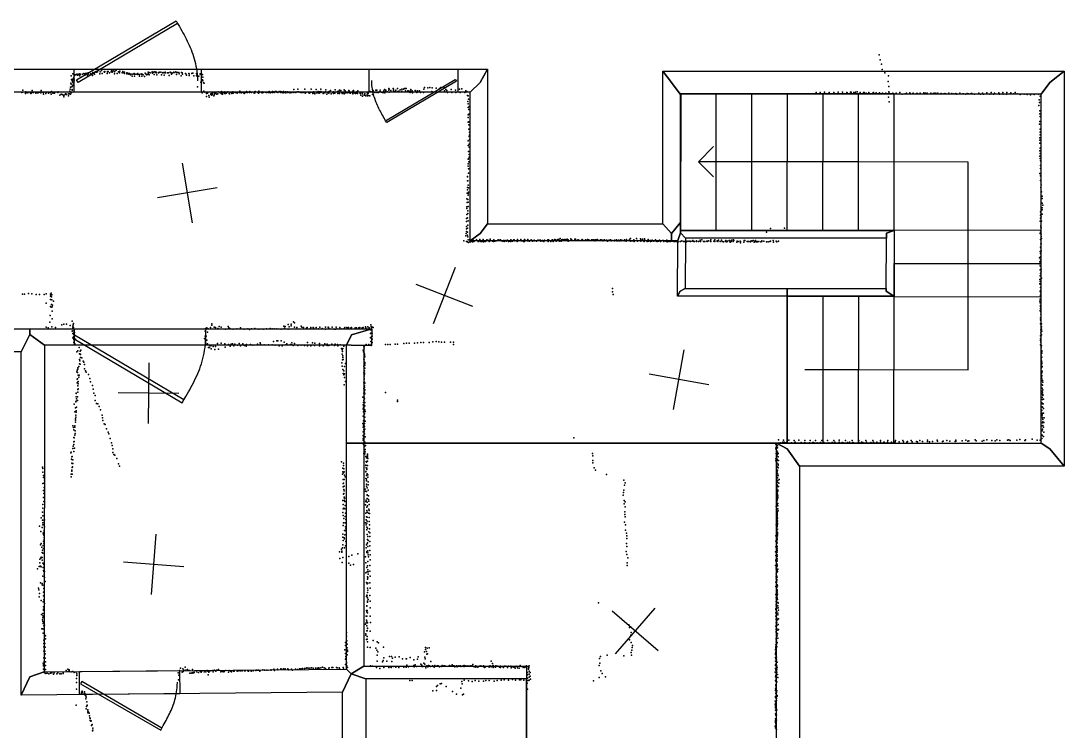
# Model space of a CAD drawing. Header units: millimetres. Extents: x -302 to 10725, y -3998 to 3227.
# Drawn here: x 3839 to 10725, y -1463 to 3227 of the extents above; entities that cross this region are included whole.
import ezdxf

# ---------------------------------------------------------------- set-up
doc = ezdxf.new("R2010")
doc.units = ezdxf.units.MM
for name, color, linetype in [('DOORS', 7, 'Continuous'), ('HWALLS', 32, 'Continuous'), ('P', 9, 'Continuous'), ('PANOS', 10, 'Continuous'), ('ROOMS', 1, 'Continuous'), ('STRUCTS', 4, 'Continuous'), ('WALLS', 3, 'Continuous')]:
    doc.layers.add(name, color=color, linetype=linetype)

# ---------------------------------------------------------------- blocks, each defined once
blk = doc.blocks.new('1-Standard_3D')
for points in [[(-403.982, 5.64828), (253.382, 394.931), (263.573, 377.722), (-393.791, -11.5606), (-403.982, 5.64828)], [(263.573, 377.722), (275.367, 357.142), (283.15, 343.495), (290.844, 329.879), (298.429, 316.269), (305.882, 302.642), (313.184, 288.973), (320.313, 275.239), (327.249, 261.416), (333.971, 247.479), (340.456, 233.405), (346.686, 219.17), (352.638, 204.75), (358.291, 190.121), (363.626, 175.258), (368.62, 160.139), (373.253, 144.738), (377.503, 129.032), (381.351, 112.998), (384.774, 96.6102), (387.752, 79.8457), (390.265, 62.6802), (392.29, 45.0899), (393.807, 27.0508), (395.085, -0.90191)]]:
    blk.add_lwpolyline(points)

msp = doc.modelspace()

# ---------------------------------------------------------------- linework, layer by layer
at = {"layer": 'DOORS'}
for points in [[(4191.1447, 2908.3), (5029.3447, 2908.3), (5029.3447, 2755.9), (4191.1447, 2755.9), (4191.1447, 2908.3)], [(6139.0039, 2908.3), (6723.2039, 2908.3), (6723.2039, 2755.9), (6139.0039, 2755.9), (6139.0039, 2908.3)], [(4193.5122, 1193.5981), (5057.112, 1193.0061), (5057.038, 1085.0561), (4193.4382, 1085.6481), (4193.5122, 1193.5981)], [(4225.5907, -1069.5609), (4885.9662, -1063.8699), (4887.2795, -1216.2643), (4226.904, -1221.9552), (4225.5907, -1069.5609)]]:
    msp.add_lwpolyline(points, dxfattribs=at)
at = {"layer": 'HWALLS'}
for points in [[(8225.3774, 1792.8476), (8223.9076, 1459.5929), (8191.5, 1441.45), (8172.8831, 1408.7929), (8174.5043, 1776.3858), (8193.2001, 1826.9404), (8225.3774, 1792.8476)], [(8191.9227, 1843.6827), (9602.9737, 1842.205), (9552.0994, 1825.5174), (9551.9487, 1791.4584), (8225.3774, 1792.8476), (8193.2001, 1826.9404), (8191.9227, 1843.6827)], [(9602.9737, 1842.205), (9601.056, 1408.7929), (9550.4, 1441.45), (9550.4803, 1459.5929), (9551.9487, 1791.4584), (9552.0994, 1825.5174), (9602.9737, 1842.205)], [(8223.9076, 1459.5929), (8896.35, 1459.5929), (8896.35, 1441.45), (8896.35, 1408.7929), (8172.8831, 1408.7929), (8191.5, 1441.45), (8223.9076, 1459.5929)], [(8896.35, 1459.5929), (9550.4803, 1459.5929), (9550.4, 1441.45), (9601.056, 1408.7929), (8896.35, 1408.7929), (8896.35, 1441.45), (8896.35, 1459.5929)]]:
    msp.add_lwpolyline(points, dxfattribs=at)
at = {"layer": 'P'}
for p in [(9505, 3002), (9511, 2970), (4337, 2893), (4349, 2901), (4372, 2899), (4416, 2893), (4437, 2896), (4448, 2898), (4460, 2895), (4469, 2901), (4492, 2895), (9519, 2940), (9524, 2906), (4172, 2865), (4173, 2840), (4177, 2830), (4182, 2843), (4183, 2877), (4185, 2838), (4187, 2849), (4190, 2865), (4190, 2843), (4191, 2830), (4193, 2867), (4197, 2870), (4203, 2873), (4210, 2875), (4212, 2869), (4219, 2871), (4223, 2878), (4229, 2874), (4229, 2863), (4232, 2876), (4245, 2874), (4254, 2879), (4258, 2875), (4262, 2868), (4265, 2880), (4266, 2874), (4270, 2879), (4276, 2882), (4279, 2866), (4283, 2876), (4286, 2884), (4296, 2871), (4298, 2877), (4308, 2875), (4309, 2879), (4312, 2867), (4315, 2887), (4317, 2879), (4323, 2883), (4326, 2875), (4329, 2890), (4338, 2889), (4345, 2890), (4360, 2878), (4363, 2891), (4363, 2891), (4376, 2879), (4389, 2891), (4389, 2890), (4391, 2889), (4394, 2892), (4409, 2879), (4411, 2892), (4411, 2891), (4425, 2883), (4435, 2891), (4441, 2888), (4457, 2891), (4458, 2877), (4474, 2880), (4483, 2891), (4483, 2890), (4486, 2891), (4490, 2883), (4508, 2883), (4512, 2886), (4513, 2892), (4520, 2883), (4522, 2889), (4523, 2880), (4538, 2877), (4539, 2884), (4540, 2878), (4546, 2882), (4552, 2876), (4557, 2879), (4562, 2871), (4568, 2876), (4573, 2861), (4578, 2874), (4586, 2880), (4589, 2875), (4590, 2861), (4598, 2874), (4601, 2874), (4610, 2880), (4611, 2873), (4622, 2862), (4623, 2873), (4632, 2877), (4635, 2875), (4638, 2861), (4639, 2874), (4640, 2875), (4647, 2871), (4655, 2859), (4659, 2882), (4664, 2877), (4666, 2872), (4671, 2871), (4679, 2888), (4679, 2876), (4680, 2877), (4686, 2887), (4687, 2871), (4693, 2884), (4705, 2891), (4706, 2884), (4708, 2882), (4712, 2885), (4719, 2890), (4720, 2872), (4728, 2886), (4730, 2891), (4734, 2884), (4736, 2871), (4747, 2884), (4752, 2885), (4753, 2889), (4762, 2888), (4768, 2870), (4773, 2884), (4779, 2887), (4784, 2883), (4785, 2869), (4791, 2889), (4793, 2884), (4806, 2884), (4813, 2883), (4817, 2866), (4825, 2889), (4827, 2887), (4829, 2886), (4834, 2874), (4838, 2881), (4847, 2886), (4849, 2888), (4850, 2887), (4863, 2891), (4865, 2886), (4867, 2873), (4874, 2887), (4882, 2887), (4883, 2878), (4898, 2863), (4899, 2885), (4903, 2884), (4905, 2876), (4925, 2879), (4927, 2877), (4932, 2869), (4947, 2879), (4949, 2866), (4951, 2877), (4968, 2879), (4970, 2882), (4974, 2882), (4981, 2863), (4998, 2879), (4998, 2864), (5001, 2876), (5014, 2862), (5022, 2877), (5023, 2876), (5033, 2870), (5038, 2872), (5038, 2837), (5041, 2856), (5041, 2831), (9542, 2883), (9563, 2827), (9565, 2863), (3846, 2755), (3848, 2757), (3849, 2756), (3853, 2769), (3872, 2758), (3880, 2756), (3913, 2768), (3920, 2755), (3964, 2756), (3972, 2767), (3986, 2755), (3987, 2755), (4009, 2757), (4042, 2761), (4054, 2755), (4086, 2759), (4163, 2763), (4164, 2777), (4167, 2789), (4169, 2815), (4172, 2810), (4174, 2757), (4176, 2792), (4177, 2773), (4178, 2770), (4179, 2798), (4181, 2803), (4182, 2822), (4184, 2818), (5004, 2791), (5026, 2822), (5045, 2817), (5047, 2763), (5050, 2816), (5054, 2757), (5142, 2758), (5163, 2760), (5185, 2758), (5206, 2759), (5239, 2758), (5253, 2755), (5259, 2755), (5264, 2757), (5283, 2755), (5284, 2763), (5286, 2755), (5304, 2756), (5309, 2755), (5329, 2761), (5335, 2755), (5336, 2755), (5351, 2760), (5362, 2755), (5385, 2760), (5402, 2756), (5409, 2762), (5411, 2755), (5431, 2759), (5432, 2755), (5438, 2755), (5452, 2756), (5453, 2756), (5463, 2755), (5473, 2755), (5479, 2760), (5500, 2761), (5500, 2755), (5505, 2759), (5517, 2761), (5524, 2761), (5528, 2757), (5535, 2757), (5544, 2761), (5547, 2758), (5556, 2761), (5556, 2755), (5572, 2761), (5577, 2755), (5586, 2759), (5596, 2758), (5601, 2755), (5612, 2755), (5623, 2755), (5641, 2774), (5642, 2757), (5644, 2756), (5653, 2755), (5663, 2758), (5668, 2775), (5671, 2759), (5672, 2759), (5675, 2756), (5686, 2755), (5689, 2756), (5694, 2757), (5713, 2776), (5747, 2755), (5756, 2776), (5756, 2756), (5773, 2759), (5789, 2774), (5801, 2760), (5811, 2758), (5819, 2775), (5820, 2760), (5850, 2758), (5852, 2771), (5875, 2761), (5883, 2768), (5898, 2755), (5903, 2759), (5913, 2771), (5928, 2760), (5933, 2757), (5937, 2763), (5943, 2770), (5952, 2768), (5973, 2772), (5980, 2765), (6004, 2768), (6006, 2763), (6031, 2762), (6034, 2767), (6057, 2758), (6064, 2766), (6097, 2756), (6144, 2761), (6156, 2758), (6164, 2757), (6165, 2767), (6181, 2769), (6186, 2756), (6188, 2769), (6207, 2759), (6211, 2770), (6213, 2759), (6220, 2757), (6225, 2755), (6234, 2766), (6239, 2774), (6241, 2756), (6249, 2770), (6249, 2765), (6258, 2758), (6267, 2780), (6268, 2769), (6269, 2756), (6270, 2776), (6282, 2767), (6296, 2780), (6298, 2777), (6299, 2767), (6300, 2763), (6311, 2760), (6314, 2770), (6325, 2780), (6327, 2760), (6334, 2763), (6343, 2772), (6353, 2762), (6354, 2777), (6364, 2776), (6371, 2781), (6378, 2780), (6378, 2765), (6382, 2780), (6394, 2764), (6395, 2764), (6403, 2763), (6411, 2763), (6413, 2774), (6422, 2764), (6442, 2768), (6444, 2765), (6453, 2755), (6456, 2766), (6471, 2764), (6476, 2755), (6498, 2775), (6504, 2788), (6526, 2784), (6539, 2786), (6552, 2760), (6553, 2785), (6581, 2782), (6581, 2762), (6603, 2781), (6605, 2763), (6610, 2787), (6630, 2790), (6636, 2765), (6644, 2774), (6651, 2767), (6679, 2773), (6707, 2770), (6735, 2775), (6749, 2779), (6769, 2755), (6777, 2766), (6783, 2760), (9144, 2756), (9234, 2757), (9262, 2756), (9315, 2756), (9320, 2756), (9349, 2756), (9358, 2758), (9378, 2755), (9400, 2755), (9436, 2755), (9466, 2755), (9568, 2794), (9568, 2759), (3870, 2748), (3878, 2753), (3885, 2753), (3886, 2752), (3901, 2753), (3904, 2747), (3909, 2751), (3911, 2754), (3923, 2753), (3938, 2749), (3942, 2753), (3948, 2751), (3953, 2751), (3956, 2754), (3970, 2751), (3988, 2754), (3988, 2742), (4004, 2747), (4022, 2750), (4024, 2754), (4032, 2754), (4038, 2744), (4048, 2751), (4053, 2749), (4060, 2752), (4060, 2749), (4083, 2754), (4097, 2736), (4104, 2742), (4112, 2741), (4116, 2739), (4122, 2735), (4122, 2726), (4132, 2741), (4133, 2745), (4135, 2743), (4140, 2740), (4141, 2742), (4153, 2732), (4154, 2745), (4160, 2745), (4167, 2742), (4170, 2752), (4174, 2753), (5036, 2751), (5064, 2747), (5065, 2728), (5071, 2749), (5079, 2735), (5081, 2723), (5094, 2745), (5094, 2741), (5099, 2747), (5099, 2737), (5103, 2742), (5105, 2754), (5112, 2731), (5117, 2750), (5117, 2744), (5118, 2741), (5121, 2749), (5125, 2750), (5127, 2749), (5133, 2742), (5140, 2746), (5154, 2752), (5154, 2751), (5163, 2746), (5166, 2752), (5169, 2744), (5170, 2751), (5181, 2752), (5183, 2752), (5186, 2748), (5189, 2747), (5195, 2750), (5198, 2754), (5214, 2748), (5214, 2748), (5216, 2745), (5228, 2753), (5231, 2747), (5237, 2749), (5240, 2750), (5266, 2754), (5266, 2749), (5280, 2754), (5295, 2752), (5298, 2753), (5310, 2751), (5314, 2748), (5322, 2754), (5330, 2754), (5349, 2754), (5361, 2754), (5379, 2752), (5379, 2750), (5384, 2751), (5408, 2749), (5428, 2754), (5432, 2752), (5458, 2754), (5485, 2752), (5489, 2753), (5511, 2754), (5535, 2753), (5563, 2753), (5571, 2751), (5589, 2752), (5617, 2752), (5619, 2754), (5628, 2753), (5640, 2754), (5693, 2753), (5702, 2753), (5715, 2754), (5716, 2749), (5717, 2754), (5721, 2754), (5739, 2754), (5743, 2750), (5751, 2754), (5767, 2751), (5767, 2747), (5772, 2751), (5780, 2746), (5790, 2752), (5799, 2751), (5809, 2750), (5818, 2753), (5834, 2748), (5839, 2754), (5846, 2752), (5859, 2744), (5862, 2754), (5872, 2750), (5888, 2746), (5903, 2747), (5911, 2753), (5912, 2749), (5931, 2748), (5943, 2748), (5957, 2754), (5959, 2747), (5969, 2751), (5973, 2746), (5982, 2751), (5993, 2752), (6004, 2754), (6006, 2752), (6015, 2750), (6028, 2754), (6031, 2746), (6040, 2751), (6048, 2748), (6050, 2749), (6053, 2750), (6061, 2748), (6079, 2750), (6079, 2747), (6083, 2737), (6092, 2750), (6092, 2747), (6095, 2745), (6095, 2730), (6105, 2737), (6108, 2737), (6110, 2745), (6115, 2733), (6125, 2743), (6127, 2731), (6128, 2753), (6131, 2750), (6134, 2735), (6143, 2732), (6160, 2741), (6175, 2754), (6191, 2754), (6200, 2754), (6227, 2753), (6232, 2753), (6242, 2751), (6409, 2754), (6423, 2751), (6496, 2754), (6656, 2753), (6684, 2754), (6711, 2754), (6739, 2754), (6787, 2735), (6789, 2695), (6792, 2731), (6794, 2711), (9088, 2754), (9115, 2753), (9175, 2753), (9204, 2753), (9290, 2753), (9293, 2751), (9336, 2754), (9378, 2754), (9406, 2753), (9418, 2749), (9463, 2750), (9484, 2752), (9506, 2752), (9527, 2750), (9548, 2749), (9566, 2723), (9571, 2750), (9571, 2693), (9594, 2750), (9616, 2749), (9640, 2753), (9657, 2742), (9676, 2746), (9684, 2750), (9706, 2751), (9709, 2747), (9724, 2746), (9728, 2750), (9751, 2748), (9758, 2747), (9774, 2749), (9774, 2747), (9798, 2751), (9809, 2750), (9821, 2750), (9824, 2746), (9845, 2749), (9860, 2748), (9868, 2750), (9878, 2750), (9891, 2750), (9910, 2745), (9914, 2747), (9927, 2746), (9938, 2747), (9945, 2746), (9965, 2749), (9984, 2748), (9987, 2745), (9998, 2745), (10011, 2747), (10017, 2744), (10036, 2749), (10056, 2745), (10060, 2746), (10075, 2744), (10086, 2748), (10095, 2745), (10111, 2748), (10116, 2747), (10133, 2744), (10162, 2749), (10174, 2743), (10187, 2749), (10194, 2744), (10215, 2752), (10217, 2745), (10234, 2742), (10243, 2754), (10258, 2743), (10266, 2750), (10295, 2752), (10299, 2743), (10321, 2754), (10322, 2743), (10345, 2743), (10347, 2753), (10369, 2745), (10373, 2752), (10392, 2746), (10402, 2754), (10415, 2745), (10434, 2741), (10461, 2744), (10481, 2741), (10503, 2739), (10527, 2740), (10555, 2742), (10560, 2706), (10562, 2688), (10566, 2730), (6791, 2654), (6792, 2680), (6796, 2641), (6798, 2661), (10559, 2667), (10564, 2633), (6791, 2607), (6791, 2589), (6791, 2557), (6795, 2610), (6796, 2561), (10564, 2613), (10564, 2563), (10566, 2596), (6796, 2540), (6796, 2511), (6800, 2492), (10563, 2545), (10567, 2511), (10567, 2492), (6791, 2435), (6798, 2413), (6799, 2463), (6800, 2444), (6801, 2473), (10564, 2455), (10564, 2420), (10565, 2439), (10567, 2474), (6791, 2404), (6794, 2364), (6799, 2394), (6799, 2345), (10565, 2369), (10566, 2352), (10568, 2387), (6791, 2313), (6791, 2282), (6794, 2316), (6795, 2297), (6799, 2326), (10565, 2334), (10567, 2319), (10569, 2303), (6791, 2268), (6794, 2249), (6794, 2221), (10565, 2218), (10569, 2271), (10569, 2253), (10569, 2204), (6786, 2170), (6787, 2197), (6788, 2199), (6790, 2171), (6792, 2143), (10570, 2173), (10574, 2144), (6784, 2090), (6786, 2127), (6786, 2112), (6791, 2077), (6792, 2086), (6793, 2124), (6793, 2096), (10571, 2126), (10575, 2097), (10580, 2069), (6783, 2052), (6783, 1999), (6784, 2027), (6790, 2048), (6791, 2001), (6792, 2030), (10580, 2024), (10581, 2055), (10585, 2011), (6782, 1949), (6783, 1989), (6789, 1973), (6789, 1954), (10569, 1966), (10570, 1945), (10573, 1932), (10580, 1993), (10581, 1980), (10581, 1950), (6780, 1902), (6781, 1921), (6781, 1869), (6787, 1926), (6790, 1878), (6791, 1907), (10567, 1904), (10570, 1925), (10571, 1864), (10572, 1874), (10573, 1860), (10575, 1904), (6777, 1807), (6779, 1822), (6780, 1853), (6781, 1837), (6786, 1831), (6788, 1859), (6788, 1811), (6790, 1801), (8760, 1832), (8787, 1856), (8843, 1842), (8879, 1857), (10567, 1823), (10570, 1831), (10572, 1843), (10573, 1818), (10574, 1803), (6762, 1775), (6780, 1770), (6788, 1767), (6791, 1781), (6793, 1763), (6800, 1780), (6803, 1768), (6807, 1767), (6809, 1777), (6816, 1773), (6820, 1768), (6823, 1782), (6828, 1771), (6831, 1772), (6833, 1774), (6846, 1780), (6858, 1771), (6860, 1775), (6862, 1771), (6868, 1783), (6874, 1771), (6882, 1771), (6889, 1773), (6891, 1783), (6893, 1774), (6893, 1768), (6903, 1770), (6910, 1775), (6914, 1782), (6921, 1779), (6929, 1770), (6936, 1778), (6937, 1785), (6937, 1774), (6952, 1772), (6958, 1773), (6958, 1770), (6960, 1780), (6961, 1773), (6963, 1772), (6968, 1772), (6976, 1775), (6984, 1777), (6989, 1781), (6995, 1779), (7000, 1776), (7005, 1782), (7013, 1775), (7016, 1773), (7022, 1774), (7025, 1776), (7028, 1769), (7029, 1776), (7040, 1777), (7042, 1772), (7049, 1776), (7051, 1778), (7057, 1771), (7065, 1772), (7072, 1776), (7072, 1771), (7074, 1780), (7080, 1777), (7085, 1773), (7092, 1780), (7096, 1781), (7100, 1775), (7114, 1771), (7117, 1783), (7117, 1776), (7122, 1775), (7139, 1783), (7141, 1776), (7141, 1774), (7143, 1775), (7146, 1774), (7157, 1771), (7163, 1783), (7164, 1771), (7173, 1776), (7184, 1774), (7185, 1783), (7190, 1775), (7197, 1773), (7208, 1780), (7212, 1777), (7216, 1772), (7226, 1779), (7226, 1774), (7230, 1776), (7242, 1772), (7252, 1779), (7252, 1777), (7254, 1777), (7260, 1778), (7268, 1778), (7271, 1772), (7275, 1775), (7282, 1777), (7283, 1775), (7290, 1769), (7296, 1779), (7296, 1778), (7296, 1777), (7318, 1780), (7319, 1771), (7322, 1782), (7323, 1778), (7337, 1771), (7347, 1781), (7349, 1782), (7353, 1771), (7362, 1782), (7364, 1783), (7371, 1781), (7373, 1772), (7384, 1783), (7390, 1784), (7394, 1772), (7399, 1789), (7405, 1772), (7407, 1782), (7417, 1784), (7420, 1782), (7425, 1776), (7429, 1783), (7432, 1783), (7442, 1783), (7445, 1785), (7451, 1780), (7452, 1773), (7469, 1788), (7469, 1776), (7473, 1780), (7473, 1778), (7481, 1776), (7495, 1785), (7495, 1779), (7499, 1778), (7501, 1786), (7513, 1779), (7517, 1782), (7518, 1777), (7523, 1778), (7540, 1778), (7540, 1777), (7545, 1784), (7549, 1778), (7567, 1781), (7578, 1778), (7580, 1784), (7583, 1776), (7588, 1781), (7606, 1780), (7606, 1778), (7614, 1782), (7620, 1782), (7626, 1779), (7627, 1775), (7633, 1782), (7639, 1781), (7646, 1784), (7648, 1777), (7649, 1776), (7661, 1777), (7664, 1782), (7670, 1778), (7670, 1776), (7673, 1782), (7680, 1775), (7690, 1781), (7691, 1780), (7692, 1776), (7704, 1778), (7712, 1773), (7714, 1777), (7723, 1778), (7732, 1780), (7735, 1774), (7739, 1777), (7741, 1777), (7755, 1776), (7757, 1775), (7758, 1779), (7762, 1776), (7771, 1780), (7773, 1774), (7779, 1774), (7784, 1778), (7790, 1774), (7797, 1782), (7800, 1774), (7806, 1778), (7822, 1775), (7824, 1781), (7832, 1774), (7835, 1773), (7837, 1784), (7857, 1783), (7858, 1775), (7864, 1790), (7866, 1772), (7878, 1774), (7885, 1780), (7888, 1771), (7903, 1789), (7907, 1776), (7907, 1774), (7909, 1772), (7928, 1787), (7928, 1774), (7931, 1780), (7931, 1772), (7942, 1785), (7951, 1777), (7951, 1773), (7953, 1770), (7956, 1788), (7957, 1779), (7974, 1771), (7980, 1784), (7981, 1773), (7982, 1778), (7995, 1776), (7996, 1771), (8004, 1772), (8006, 1778), (8008, 1777), (8018, 1772), (8029, 1782), (8033, 1772), (8034, 1773), (8040, 1771), (8048, 1773), (8054, 1778), (8060, 1775), (8061, 1770), (8064, 1772), (8074, 1777), (8078, 1776), (8083, 1770), (8096, 1773), (8098, 1773), (8099, 1773), (8102, 1778), (8104, 1768), (8117, 1771), (8124, 1772), (8125, 1772), (8126, 1771), (8139, 1772), (8148, 1772), (8149, 1771), (8155, 1771), (8165, 1770), (8170, 1770), (8176, 1775), (8178, 1768), (8191, 1771), (8191, 1769), (8192, 1769), (8201, 1774), (8213, 1770), (8219, 1769), (8223, 1771), (8228, 1771), (8232, 1767), (8236, 1773), (8247, 1773), (8256, 1770), (8257, 1772), (8258, 1769), (8269, 1772), (8275, 1776), (8280, 1770), (8285, 1769), (8299, 1775), (8299, 1770), (8311, 1771), (8323, 1778), (8323, 1772), (8326, 1769), (8334, 1782), (8345, 1770), (8348, 1771), (8353, 1771), (8366, 1772), (8368, 1773), (8368, 1771), (8378, 1774), (8390, 1772), (8392, 1771), (8393, 1770), (8394, 1781), (8412, 1772), (8419, 1780), (8420, 1769), (8434, 1773), (8435, 1774), (8439, 1771), (8443, 1778), (8455, 1770), (8463, 1779), (8467, 1771), (8477, 1768), (8490, 1775), (8490, 1771), (8493, 1776), (8499, 1767), (8504, 1773), (8514, 1776), (8518, 1777), (8518, 1772), (8521, 1765), (8528, 1769), (8532, 1778), (8541, 1770), (8543, 1782), (8546, 1777), (8565, 1765), (8567, 1773), (8573, 1771), (8587, 1772), (8587, 1769), (8588, 1770), (8589, 1762), (8610, 1766), (8614, 1777), (8617, 1777), (8633, 1771), (8640, 1771), (8643, 1769), (8643, 1769), (8655, 1768), (8658, 1772), (8659, 1775), (8665, 1773), (8673, 1776), (8679, 1765), (8683, 1773), (8686, 1769), (8687, 1776), (8692, 1767), (8700, 1771), (8700, 1768), (8701, 1768), (8711, 1770), (8724, 1767), (8730, 1774), (8730, 1769), (8744, 1772), (8761, 1767), (8772, 1767), (8783, 1769), (8788, 1772), (8804, 1776), (8806, 1765), (8825, 1772), (8828, 1767), (8840, 1773), (10569, 1783), (10569, 1732), (10571, 1754), (10572, 1728), (10574, 1754), (10575, 1790), (10562, 1662), (10568, 1704), (10570, 1691), (10570, 1668), (10571, 1689), (10573, 1709), (10561, 1622), (10565, 1636), (10566, 1610), (10569, 1648), (10570, 1628), (10570, 1609), (10573, 1588), (10564, 1518), (10566, 1544), (10567, 1583), (10570, 1558), (10574, 1569), (10575, 1527), (7745, 1459), (10565, 1491), (10568, 1505), (10568, 1488), (10569, 1467), (10569, 1447), (10572, 1507), (3850, 1423), (3862, 1423), (3890, 1426), (3911, 1425), (3939, 1420), (3963, 1421), (3993, 1421), (4007, 1424), (4034, 1422), (4035, 1409), (4035, 1387), (4037, 1415), (4038, 1428), (4042, 1404), (4043, 1385), (4044, 1418), (7745, 1438), (7748, 1419), (10566, 1440), (10567, 1390), (10569, 1408), (10570, 1416), (10570, 1389), (10571, 1428), (4005, 1363), (4034, 1340), (4038, 1336), (4042, 1354), (4045, 1310), (4046, 1338), (4047, 1350), (4054, 1377), (10565, 1377), (10567, 1314), (10568, 1365), (10570, 1348), (10570, 1340), (10570, 1327), (4032, 1282), (4045, 1260), (4177, 1244), (5639, 1240), (10570, 1308), (10570, 1265), (10570, 1253), (10571, 1290), (10571, 1268), (10571, 1248), (4005, 1204), (4019, 1200), (4031, 1238), (4044, 1207), (4068, 1203), (4110, 1220), (4123, 1224), (4140, 1225), (4164, 1216), (4178, 1178), (4181, 1200), (4181, 1180), (4183, 1210), (4185, 1219), (4186, 1229), (4186, 1203), (4193, 1192), (5055, 1177), (5058, 1195), (5067, 1201), (5072, 1171), (5075, 1193), (5090, 1203), (5099, 1226), (5099, 1218), (5115, 1205), (5124, 1203), (5140, 1196), (5148, 1209), (5162, 1204), (5190, 1192), (5208, 1209), (5212, 1200), (5219, 1195), (5240, 1191), (5264, 1194), (5288, 1201), (5312, 1192), (5338, 1194), (5348, 1188), (5362, 1194), (5384, 1196), (5409, 1191), (5438, 1191), (5461, 1193), (5485, 1195), (5498, 1194), (5511, 1193), (5529, 1194), (5557, 1192), (5575, 1212), (5580, 1198), (5583, 1208), (5603, 1222), (5604, 1192), (5610, 1207), (5623, 1224), (5623, 1214), (5645, 1233), (5645, 1204), (5660, 1202), (5690, 1211), (5693, 1204), (5704, 1203), (5724, 1197), (5728, 1202), (5750, 1195), (5753, 1203), (5769, 1202), (5771, 1200), (5789, 1202), (5803, 1193), (5813, 1204), (5827, 1195), (5849, 1204), (5849, 1192), (5868, 1205), (5872, 1197), (5893, 1204), (5906, 1191), (5916, 1191), (5921, 1204), (5924, 1193), (5945, 1203), (5954, 1194), (5974, 1195), (5978, 1203), (5991, 1203), (5995, 1195), (6002, 1202), (6015, 1197), (6022, 1203), (6046, 1200), (6048, 1198), (6055, 1199), (6070, 1199), (6076, 1202), (6091, 1201), (6098, 1203), (6114, 1207), (6115, 1200), (6129, 1206), (6138, 1201), (6147, 1187), (6150, 1219), (6150, 1187), (6152, 1209), (6153, 1203), (6156, 1207), (6156, 1187), (6165, 1203), (10570, 1227), (10572, 1187), (10575, 1227), (10575, 1191), (10576, 1207), (10577, 1179), (4182, 1163), (4188, 1166), (4188, 1141), (4188, 1125), (4189, 1156), (4189, 1102), (4190, 1113), (4192, 1169), (4195, 1147), (4200, 1124), (5052, 1130), (5055, 1145), (5057, 1126), (5062, 1144), (5066, 1119), (5506, 1110), (5528, 1115), (5536, 1114), (5558, 1113), (5578, 1105), (5730, 1102), (6146, 1135), (6146, 1133), (6147, 1162), (6149, 1110), (6150, 1164), (6155, 1143), (6156, 1122), (6157, 1125), (6157, 1104), (6158, 1164), (6158, 1144), (6478, 1103), (6496, 1102), (6535, 1103), (6558, 1107), (6581, 1110), (6598, 1108), (6615, 1105), (6636, 1106), (6674, 1105), (6695, 1105), (10569, 1117), (10570, 1148), (10570, 1128), (10571, 1168), (10571, 1129), (10572, 1105), (10575, 1154), (4195, 1094), (4208, 1042), (4215, 1047), (4223, 1069), (4231, 1046), (4234, 1052), (5063, 1089), (5071, 1095), (5077, 1071), (5085, 1071), (5086, 1083), (5093, 1082), (5095, 1062), (5108, 1077), (5119, 1056), (5124, 1077), (5137, 1096), (5143, 1059), (5162, 1098), (5186, 1095), (5188, 1073), (5210, 1090), (5221, 1078), (5227, 1093), (5236, 1095), (5245, 1081), (5252, 1091), (5269, 1085), (5280, 1096), (5289, 1081), (5305, 1095), (5316, 1083), (5326, 1079), (5329, 1090), (5355, 1089), (5371, 1086), (5400, 1088), (5401, 1091), (5418, 1100), (5421, 1093), (5445, 1088), (5473, 1087), (5498, 1088), (5517, 1086), (5543, 1081), (5563, 1082), (5587, 1088), (5594, 1094), (5619, 1090), (5627, 1101), (5628, 1088), (5637, 1084), (5646, 1097), (5667, 1083), (5690, 1086), (5711, 1084), (5732, 1082), (5753, 1081), (5763, 1100), (5777, 1084), (5780, 1099), (5810, 1080), (5811, 1096), (5834, 1082), (5846, 1094), (5860, 1091), (5860, 1083), (5871, 1083), (5891, 1093), (5909, 1083), (5914, 1092), (5929, 1089), (5932, 1081), (5946, 1087), (5955, 1064), (5959, 1054), (5961, 1043), (5965, 1064), (5970, 1079), (6099, 1053), (6100, 1041), (6102, 1074), (6105, 1065), (6107, 1081), (6110, 1083), (6118, 1089), (6135, 1090), (6151, 1090), (6151, 1083), (6246, 1090), (6262, 1090), (6276, 1089), (6310, 1091), (6326, 1091), (6366, 1097), (6385, 1099), (6402, 1098), (6437, 1099), (6458, 1100), (6695, 1089), (10570, 1088), (10574, 1067), (10576, 1080), (10577, 1047), (10578, 1044), (4227, 1028), (4227, 991), (4229, 983), (4232, 1026), (4232, 1024), (4232, 1005), (4241, 1002), (4250, 979), (4254, 974), (5958, 969), (5960, 1027), (5963, 989), (5964, 1016), (5964, 1003), (5966, 990), (5981, 965), (6102, 993), (6104, 1030), (6105, 1026), (6105, 988), (6106, 1032), (6106, 976), (6107, 1025), (6108, 1020), (6109, 1008), (6110, 972), (6110, 969), (6110, 965), (10574, 1019), (10574, 995), (10574, 986), (10575, 983), (10576, 1006), (10578, 1032), (10578, 1007), (10578, 965), (10579, 973), (4208, 910), (4210, 920), (4212, 906), (4215, 927), (4216, 936), (4222, 945), (4226, 963), (4230, 960), (4258, 930), (4260, 957), (4266, 915), (4270, 908), (5960, 946), (5964, 924), (5966, 899), (5971, 917), (5976, 944), (5976, 897), (6102, 947), (6102, 903), (6105, 954), (6105, 919), (6106, 934), (6107, 916), (6107, 901), (6109, 954), (6109, 933), (10573, 934), (10575, 958), (10575, 898), (10577, 905), (10580, 945), (10580, 943), (10581, 913), (4211, 861), (4211, 836), (4212, 863), (4212, 839), (4217, 887), (4217, 846), (4217, 830), (4221, 875), (4223, 888), (4285, 892), (4295, 865), (4299, 843), (5970, 890), (5975, 871), (5982, 845), (6102, 836), (6104, 866), (6104, 860), (6105, 883), (6106, 881), (6106, 866), (6106, 844), (6107, 895), (6107, 838), (6109, 835), (10576, 874), (10576, 849), (10577, 885), (10579, 883), (10579, 864), (10583, 852), (10584, 842), (4203, 766), (4204, 769), (4214, 792), (4214, 774), (4216, 816), (4218, 797), (4311, 819), (4316, 794), (4320, 769), (5973, 824), (6103, 800), (6103, 768), (6107, 817), (6107, 805), (6108, 816), (6108, 784), (6108, 770), (6108, 764), (6109, 791), (6109, 764), (6246, 773), (10576, 802), (10577, 826), (10579, 782), (10580, 802), (10581, 764), (10582, 822), (10582, 821), (10583, 776), (10583, 761), (10584, 760), (10585, 791), (4191, 696), (4202, 711), (4203, 744), (4204, 715), (4206, 732), (4212, 745), (4212, 719), (4329, 753), (4330, 719), (4339, 701), (4347, 698), (6096, 742), (6099, 692), (6100, 707), (6102, 720), (6105, 741), (6106, 709), (6107, 730), (6109, 706), (6326, 722), (6326, 713), (10579, 704), (10581, 740), (10582, 727), (10583, 698), (10584, 753), (10587, 699), (10590, 729), (4195, 646), (4199, 672), (4201, 623), (4204, 642), (4205, 651), (4206, 676), (4356, 681), (4364, 659), (4376, 624), (6099, 666), (6100, 676), (6100, 661), (6100, 646), (6102, 687), (6102, 644), (6108, 633), (6109, 684), (6109, 659), (6111, 647), (10578, 655), (10579, 657), (10581, 679), (10581, 637), (10581, 630), (10583, 677), (10589, 668), (10590, 636), (4182, 552), (4196, 552), (4199, 576), (4200, 599), (4200, 590), (4201, 610), (4377, 605), (4379, 587), (4389, 566), (4396, 561), (6097, 568), (6098, 616), (6100, 585), (6100, 557), (6104, 612), (6105, 590), (6108, 569), (6110, 610), (6111, 583), (10580, 618), (10581, 553), (10583, 605), (10583, 573), (10584, 580), (10584, 555), (10585, 595), (10592, 574), (10593, 605), (4187, 542), (4189, 527), (4195, 543), (4196, 492), (4197, 519), (4198, 503), (4404, 534), (4415, 512), (4419, 499), (6098, 543), (6099, 514), (6099, 490), (6100, 546), (6100, 485), (6103, 526), (6104, 524), (6106, 513), (6107, 548), (6108, 499), (6109, 531), (10578, 494), (10580, 519), (10580, 490), (10582, 531), (10583, 531), (10590, 544), (10591, 512), (4184, 419), (4188, 448), (4188, 430), (4189, 476), (4190, 473), (4190, 449), (4428, 470), (4437, 441), (4442, 424), (6098, 469), (6098, 459), (6101, 471), (6101, 429), (6105, 448), (6107, 416), (6109, 444), (6111, 481), (6113, 424), (7488, 474), (8822, 432), (8824, 429), (8833, 435), (8834, 421), (8839, 460), (8851, 441), (8868, 444), (8872, 459), (8877, 444), (8893, 442), (8896, 439), (8899, 441), (8909, 458), (8925, 441), (8943, 457), (8946, 440), (8950, 444), (8965, 439), (8975, 458), (8990, 443), (9012, 441), (9014, 457), (9015, 440), (9038, 439), (9045, 441), (9048, 457), (9067, 442), (9070, 442), (9085, 457), (9095, 441), (9116, 443), (9126, 456), (9134, 442), (9140, 443), (9164, 456), (9172, 441), (9194, 443), (9196, 443), (9204, 455), (9212, 444), (9240, 458), (9241, 444), (9261, 442), (9267, 440), (9282, 457), (9296, 443), (9308, 445), (9326, 457), (9330, 442), (9334, 441), (9370, 457), (9370, 442), (9387, 444), (9397, 443), (9416, 456), (9421, 446), (9449, 443), (9463, 457), (9466, 445), (9466, 444), (9489, 446), (9512, 456), (9513, 446), (9536, 445), (9537, 446), (9560, 446), (9562, 456), (9586, 446), (9607, 446), (9610, 447), (9613, 456), (9637, 447), (9661, 457), (9665, 448), (9686, 446), (9692, 449), (9715, 457), (9723, 448), (9751, 450), (9758, 448), (9772, 457), (9790, 449), (9823, 449), (9824, 459), (9837, 448), (9856, 450), (9886, 459), (9890, 451), (9923, 449), (9927, 452), (9950, 457), (9970, 451), (10006, 450), (10010, 452), (10011, 459), (10053, 453), (10077, 459), (10089, 452), (10097, 454), (10139, 461), (10144, 454), (10184, 451), (10196, 455), (10214, 461), (10247, 455), (10271, 454), (10282, 461), (10300, 457), (10352, 458), (10361, 461), (10368, 455), (10412, 458), (10433, 463), (10466, 456), (10470, 460), (10515, 464), (10547, 459), (10566, 458), (10576, 470), (10577, 469), (10589, 482), (4169, 374), (4171, 379), (4176, 349), (4178, 351), (4183, 403), (4188, 383), (4192, 406), (4445, 402), (4446, 376), (4452, 364), (4460, 359), (6102, 370), (6104, 393), (6106, 381), (6110, 368), (6111, 397), (6112, 382), (6115, 350), (6118, 351), (6126, 359), (6127, 365), (6128, 349), (7612, 369), (7615, 354), (8822, 405), (8824, 410), (8824, 371), (8825, 396), (8826, 348), (8827, 362), (8828, 382), (8828, 356), (8829, 387), (8829, 367), (8832, 353), (8833, 408), (8833, 379), (8834, 366), (8838, 371), (8838, 347), (3981, 280), (4173, 333), (4175, 330), (4176, 307), (4177, 278), (4178, 305), (4180, 283), (4182, 303), (4183, 328), (4473, 338), (4484, 301), (4490, 287), (5956, 316), (5968, 307), (5969, 291), (6115, 294), (6116, 290), (6118, 317), (6118, 276), (6120, 312), (6121, 341), (6127, 319), (6128, 291), (6129, 338), (7614, 308), (7615, 323), (7624, 276), (8822, 334), (8823, 322), (8825, 319), (8826, 278), (8827, 307), (8827, 285), (8829, 312), (8829, 305), (8830, 333), (8832, 325), (8833, 282), (8837, 299), (8837, 294), (8839, 323), (3983, 272), (3985, 246), (3988, 224), (3989, 211), (4171, 234), (4172, 216), (4176, 259), (4176, 253), (4177, 233), (5961, 233), (5964, 273), (5965, 250), (5969, 243), (5971, 268), (5973, 250), (5975, 226), (5979, 217), (6117, 252), (6117, 248), (6120, 225), (6122, 273), (6122, 226), (6123, 264), (6125, 235), (6130, 230), (6130, 214), (7631, 260), (7704, 231), (8827, 254), (8827, 241), (8828, 224), (8829, 246), (8829, 237), (8832, 254), (8833, 260), (8833, 210), (8834, 238), (8835, 223), (8838, 275), (8838, 226), (3985, 173), (3991, 174), (3992, 146), (3995, 195), (5966, 172), (5967, 198), (5967, 151), (5969, 174), (5973, 199), (5973, 154), (6116, 204), (6120, 167), (6120, 154), (6121, 203), (6121, 191), (6121, 189), (6125, 144), (6131, 182), (6131, 163), (7819, 194), (7824, 160), (7828, 177), (8827, 202), (8828, 193), (8828, 183), (8829, 151), (8829, 144), (8831, 180), (8831, 164), (8831, 156), (8831, 154), (8832, 189), (8833, 179), (8836, 192), (8839, 153), (8843, 175), (8845, 199), (3988, 126), (3988, 80), (3990, 105), (5969, 101), (5971, 132), (5971, 107), (5972, 124), (5972, 82), (5975, 81), (5976, 74), (6112, 135), (6114, 121), (6120, 120), (6124, 94), (6124, 73), (6125, 97), (6132, 128), (6133, 90), (7814, 96), (7816, 112), (7820, 128), (8826, 113), (8826, 78), (8828, 134), (8829, 107), (8829, 107), (8830, 105), (8830, 90), (8831, 119), (8831, 111), (8831, 82), (8832, 107), (8833, 102), (8833, 71), (8835, 122), (8835, 91), (8836, 129), (8836, 80), (3984, 33), (3984, 9), (3990, 54), (5965, 60), (5966, 34), (5967, 5), (5970, 9), (5973, 59), (5977, 53), (5977, 4), (5979, 26), (6114, 31), (6115, 54), (6118, 63), (6122, 16), (6125, 49), (6127, 24), (6133, 67), (6135, 3), (6136, 55), (6137, 33), (7821, 37), (7822, 60), (7827, 52), (7827, 18), (8825, 20), (8826, 58), (8827, 45), (8827, 22), (8827, 8), (8828, 44), (8828, 0), (8830, 66), (8830, 33), (8831, 58), (8835, 40), (8835, 5), (8836, 24), (3972, -54), (3981, -18), (3985, -42), (3995, -67), (5964, -19), (5966, -39), (5971, -60), (5979, -46), (5982, -23), (5983, -66), (6116, -25), (6121, -48), (6122, -6), (6125, -18), (6125, -51), (6133, -23), (6139, -6), (6139, -53), (6140, -27), (7825, -32), (7826, -15), (7827, -49), (8827, -10), (8827, -18), (8827, -24), (8827, -58), (8828, -49), (8830, -29), (8830, -33), (8830, -53), (8830, -68), (8832, -18), (8832, -22), (8832, -39), (8832, -43), (8834, -58), (8837, -9), (3963, -110), (3979, -118), (3981, -70), (3985, -87), (3985, -102), (3990, -71), (3993, -98), (3995, -115), (5967, -106), (5968, -88), (5980, -87), (5981, -114), (5984, -127), (6114, -88), (6119, -69), (6119, -100), (6122, -91), (6122, -116), (6122, -133), (6125, -76), (6126, -124), (6139, -80), (6140, -102), (6140, -128), (7824, -83), (7830, -101), (7830, -136), (8825, -100), (8826, -118), (8826, -134), (8827, -71), (8828, -136), (8829, -85), (8830, -107), (8831, -114), (8832, -106), (8833, -97), (8834, -77), (8834, -89), (8834, -129), (3971, -146), (3986, -161), (3988, -152), (3991, -170), (3992, -138), (3992, -185), (3993, -198), (5964, -182), (5965, -163), (5967, -204), (5974, -187), (5975, -139), (5976, -194), (5977, -168), (5984, -140), (6125, -165), (6128, -197), (6129, -178), (6131, -204), (6136, -148), (6142, -153), (6143, -177), (7836, -155), (7838, -173), (7839, -191), (8823, -174), (8826, -171), (8827, -198), (8828, -180), (8829, -144), (8829, -145), (8829, -206), (8830, -150), (8830, -171), (8832, -190), (8832, -197), (8833, -152), (8833, -158), (8833, -162), (8833, -174), (3968, -232), (3973, -225), (3978, -248), (3982, -268), (3987, -237), (3988, -208), (3988, -257), (3991, -221), (5955, -261), (5958, -274), (5962, -252), (5965, -233), (5976, -252), (5981, -239), (5984, -212), (6118, -253), (6120, -234), (6124, -225), (6127, -220), (6130, -245), (6130, -273), (6142, -211), (6142, -240), (6143, -271), (7837, -225), (7838, -243), (8822, -209), (8822, -246), (8826, -260), (8827, -213), (8828, -221), (8828, -225), (8828, -240), (8829, -251), (8831, -219), (8831, -244), (8831, -245), (8831, -270), (8832, -260), (3965, -328), (3970, -320), (3974, -315), (3979, -317), (3980, -283), (3980, -335), (3985, -287), (5942, -279), (5944, -323), (5957, -281), (5965, -317), (6003, -309), (6023, -302), (6064, -293), (6113, -313), (6122, -284), (6123, -276), (6129, -343), (6130, -286), (6132, -299), (6134, -312), (6144, -298), (6144, -332), (7835, -278), (7839, -297), (7846, -318), (8820, -280), (8822, -338), (8823, -304), (8823, -335), (8825, -330), (8826, -297), (8826, -339), (8827, -277), (8827, -294), (8828, -312), (8828, -331), (8829, -305), (8830, -310), (8831, -298), (8831, -307), (8831, -326), (8831, -341), (8832, -282), (3949, -391), (3960, -377), (3965, -352), (3966, -373), (3969, -373), (3973, -379), (3984, -353), (3987, -382), (3988, -403), (3990, -362), (3991, -409), (3992, -383), (3994, -409), (5960, -350), (6004, -355), (6015, -368), (6035, -362), (6117, -351), (6123, -382), (6125, -412), (6126, -372), (6130, -399), (6131, -412), (6143, -370), (6143, -408), (7840, -352), (7841, -370), (8821, -370), (8824, -394), (8825, -385), (8826, -405), (8827, -358), (8827, -386), (8829, -412), (8830, -370), (8830, -373), (8831, -400), (8832, -361), (8832, -370), (8833, -410), (8835, -394), (3984, -441), (3993, -427), (3996, -449), (4000, -475), (6116, -419), (6121, -482), (6126, -444), (6126, -459), (6129, -450), (6132, -426), (6144, -440), (8823, -480), (8824, -425), (8824, -453), (8825, -440), (8825, -442), (8826, -436), (8826, -443), (8827, -464), (8827, -478), (8828, -415), (8828, -469), (8829, -462), (8829, -467), (8830, -446), (3955, -520), (3958, -530), (3968, -484), (3979, -497), (3980, -489), (3985, -500), (3988, -546), (3990, -522), (6124, -491), (6126, -519), (6126, -548), (6127, -520), (6129, -487), (6129, -533), (6142, -484), (6145, -519), (8823, -508), (8826, -483), (8827, -525), (8827, -526), (8827, -543), (8828, -504), (8828, -511), (8828, -514), (8830, -498), (8830, -500), (8831, -530), (8831, -537), (8832, -546), (8833, -504), (3960, -577), (3962, -555), (3973, -600), (3986, -610), (3988, -570), (3990, -597), (6121, -575), (6123, -566), (6124, -570), (6126, -582), (6126, -612), (6127, -604), (6132, -595), (6143, -567), (6145, -606), (7651, -616), (8823, -560), (8824, -608), (8825, -561), (8825, -583), (8829, -552), (8829, -572), (8829, -612), (8830, -582), (8830, -585), (8830, -593), (8831, -566), (8833, -558), (8834, -595), (8836, -614), (8837, -619), (3983, -687), (3989, -643), (3989, -657), (3989, -665), (3995, -621), (6120, -667), (6123, -635), (6123, -639), (6123, -676), (6124, -667), (6126, -683), (6145, -650), (8822, -660), (8823, -656), (8823, -682), (8824, -624), (8824, -635), (8826, -641), (8828, -673), (8829, -652), (8830, -633), (8836, -636), (8836, -685), (8837, -650), (8839, -665), (3975, -692), (3981, -728), (3984, -739), (3985, -701), (3985, -715), (3987, -753), (3990, -749), (3991, -708), (6119, -705), (6119, -749), (6120, -730), (6122, -736), (6123, -704), (6127, -748), (6144, -705), (6146, -747), (8823, -703), (8824, -727), (8824, -749), (8825, -701), (8825, -723), (8827, -736), (8829, -717), (8829, -749), (8833, -728), (8836, -695), (8840, -722), (3978, -787), (3984, -788), (3987, -817), (3991, -769), (3991, -790), (3994, -763), (3996, -822), (5989, -813), (6114, -758), (6115, -821), (6123, -768), (6123, -802), (6124, -802), (6126, -784), (6126, -785), (6144, -803), (7851, -761), (7857, -779), (7868, -813), (8823, -770), (8824, -789), (8824, -792), (8825, -769), (8825, -806), (8825, -810), (8828, -785), (8829, -765), (8829, -817), (8833, -821), (8835, -797), (8838, -759), (8840, -792), (3990, -863), (3991, -884), (3995, -836), (3998, -885), (4001, -833), (4001, -853), (5981, -879), (5989, -836), (5990, -866), (5992, -889), (6116, -830), (6121, -858), (6124, -839), (6125, -855), (6126, -873), (6165, -865), (6190, -873), (6199, -881), (6200, -881), (7857, -860), (7866, -829), (7867, -879), (8823, -893), (8824, -852), (8824, -873), (8825, -860), (8826, -833), (8826, -862), (8826, -884), (8826, -893), (8828, -883), (8831, -835), (8831, -877), (8835, -850), (3990, -907), (3991, -935), (3994, -959), (3997, -935), (3999, -908), (4000, -953), (5978, -927), (5982, -897), (5982, -951), (5992, -913), (5992, -959), (5994, -929), (5995, -937), (6128, -908), (6145, -911), (6182, -915), (6189, -929), (6191, -962), (6196, -939), (6233, -909), (6503, -939), (6509, -910), (6510, -924), (6517, -937), (6518, -956), (6520, -915), (6522, -953), (6535, -913), (7709, -962), (7868, -945), (7870, -962), (7871, -929), (7873, -912), (7876, -897), (8819, -926), (8819, -951), (8820, -925), (8821, -954), (8822, -913), (8822, -939), (8823, -906), (8823, -943), (8824, -916), (8825, -946), (8825, -963), (8829, -906), (3987, -1015), (3989, -1026), (3990, -979), (3993, -1004), (4000, -981), (4001, -1006), (4001, -1030), (5981, -987), (5981, -1023), (5983, -971), (5986, -989), (5987, -981), (5988, -1014), (5989, -1007), (5991, -1032), (6147, -1032), (6190, -1002), (6227, -1006), (6231, -997), (6235, -979), (6255, -1001), (6273, -971), (6285, -970), (6288, -1004), (6292, -981), (6310, -974), (6335, -973), (6357, -986), (6383, -986), (6384, -985), (6386, -1028), (6409, -978), (6432, -1029), (6433, -992), (6442, -1025), (6457, -989), (6462, -973), (6480, -1021), (6486, -1028), (6499, -1014), (6505, -974), (6506, -1021), (6508, -986), (6519, -1031), (6529, -1029), (6536, -1032), (6544, -1004), (6571, -1029), (6572, -1029), (6587, -1032), (6593, -1031), (6620, -1030), (6633, -1031), (6635, -1031), (6667, -1032), (6669, -1029), (6670, -1031), (6686, -1026), (6699, -1032), (6714, -1032), (6730, -1031), (6759, -1031), (6764, -1030), (6804, -1032), (6822, -1024), (6842, -1032), (6870, -1031), (6892, -1032), (6936, -1032), (6943, -1001), (6953, -1016), (6956, -1030), (7134, -1029), (7657, -1030), (7658, -984), (7660, -1015), (7666, -970), (7818, -967), (8820, -1026), (8821, -977), (8821, -1001), (8821, -1029), (8823, -974), (8823, -986), (8823, -1001), (8825, -1017), (8826, -974), (8826, -993), (8827, -1028), (8830, -1008), (3988, -1055), (3989, -1033), (3994, -1079), (4001, -1057), (4003, -1082), (4013, -1081), (4023, -1085), (4034, -1081), (4044, -1078), (4054, -1086), (4058, -1078), (4076, -1085), (4084, -1078), (4097, -1085), (4106, -1084), (4118, -1075), (4118, -1082), (4137, -1062), (4149, -1055), (4151, -1069), (4157, -1059), (4158, -1065), (4172, -1072), (4182, -1070), (4191, -1076), (4203, -1073), (4209, -1084), (4209, -1096), (4878, -1079), (4881, -1093), (4886, -1062), (4892, -1047), (4903, -1073), (4908, -1051), (4910, -1070), (4914, -1060), (4924, -1040), (4928, -1061), (4940, -1057), (4943, -1063), (4952, -1063), (4955, -1081), (4964, -1080), (4969, -1078), (4972, -1057), (4975, -1080), (4977, -1077), (4983, -1077), (4988, -1065), (5000, -1072), (5012, -1076), (5020, -1065), (5025, -1069), (5030, -1074), (5036, -1066), (5048, -1071), (5059, -1071), (5068, -1063), (5073, -1068), (5076, -1092), (5079, -1074), (5085, -1065), (5094, -1065), (5107, -1063), (5108, -1072), (5117, -1060), (5123, -1065), (5127, -1067), (5133, -1060), (5143, -1057), (5158, -1072), (5165, -1064), (5170, -1069), (5172, -1065), (5178, -1072), (5181, -1070), (5192, -1063), (5209, -1074), (5213, -1062), (5222, -1067), (5229, -1072), (5243, -1067), (5248, -1067), (5266, -1067), (5278, -1065), (5288, -1064), (5299, -1064), (5315, -1065), (5320, -1065), (5338, -1064), (5342, -1067), (5360, -1067), (5373, -1064), (5389, -1063), (5393, -1061), (5399, -1060), (5407, -1061), (5417, -1067), (5436, -1059), (5447, -1061), (5459, -1060), (5469, -1061), (5489, -1059), (5491, -1060), (5508, -1055), (5514, -1062), (5534, -1055), (5535, -1058), (5555, -1052), (5560, -1054), (5573, -1051), (5583, -1052), (5583, -1056), (5601, -1051), (5608, -1058), (5625, -1055), (5633, -1060), (5651, -1053), (5666, -1056), (5679, -1051), (5688, -1052), (5698, -1050), (5711, -1050), (5723, -1048), (5726, -1046), (5735, -1048), (5746, -1047), (5758, -1045), (5769, -1047), (5784, -1047), (5795, -1047), (5799, -1052), (5803, -1045), (5809, -1048), (5819, -1046), (5831, -1041), (5842, -1045), (5849, -1049), (5871, -1047), (5873, -1045), (5891, -1043), (5898, -1044), (5923, -1044), (5926, -1045), (5941, -1046), (5942, -1049), (5966, -1044), (5969, -1048), (5994, -1043), (6159, -1034), (6186, -1042), (6208, -1049), (6235, -1043), (6237, -1037), (6267, -1042), (6276, -1036), (6283, -1043), (6296, -1036), (6314, -1036), (6315, -1041), (6334, -1043), (6366, -1041), (6383, -1041), (6398, -1039), (6434, -1038), (6451, -1037), (6487, -1037), (6492, -1037), (6513, -1045), (6526, -1038), (6543, -1037), (6555, -1033), (6566, -1041), (6567, -1035), (6593, -1033), (6602, -1038), (6617, -1036), (6618, -1034), (6630, -1033), (6639, -1034), (6642, -1035), (6679, -1034), (6692, -1033), (6703, -1038), (6718, -1039), (6720, -1034), (6729, -1033), (6741, -1033), (6742, -1037), (6759, -1033), (6766, -1036), (6775, -1033), (6779, -1034), (6790, -1033), (6804, -1033), (6815, -1033), (6830, -1038), (6832, -1036), (6842, -1040), (6855, -1040), (6860, -1037), (6880, -1034), (6890, -1037), (6898, -1037), (6900, -1043), (6905, -1038), (6930, -1041), (6931, -1035), (6944, -1039), (6949, -1035), (6956, -1042), (6958, -1041), (6971, -1041), (6973, -1033), (6981, -1035), (6987, -1034), (6999, -1040), (7004, -1044), (7005, -1035), (7007, -1037), (7019, -1036), (7025, -1042), (7031, -1034), (7039, -1035), (7051, -1043), (7053, -1036), (7057, -1034), (7073, -1035), (7076, -1046), (7081, -1038), (7083, -1036), (7092, -1041), (7096, -1036), (7101, -1036), (7101, -1047), (7108, -1034), (7114, -1036), (7116, -1045), (7128, -1047), (7141, -1037), (7155, -1042), (7162, -1038), (7166, -1044), (7174, -1036), (7176, -1033), (7183, -1077), (7184, -1092), (7187, -1036), (7189, -1053), (7190, -1049), (7191, -1043), (7194, -1067), (7194, -1088), (7195, -1033), (7200, -1077), (7200, -1101), (7667, -1065), (7676, -1083), (8817, -1074), (8819, -1050), (8822, -1061), (8822, -1096), (8824, -1085), (8826, -1034), (8827, -1049), (8828, -1059), (8829, -1074), (8831, -1044), (8833, -1090), (4207, -1115), (4207, -1142), (4880, -1125), (6406, -1130), (6422, -1130), (6582, -1168), (6590, -1163), (6606, -1152), (6615, -1148), (6646, -1169), (6750, -1135), (6751, -1151), (6766, -1127), (6794, -1132), (6818, -1135), (6837, -1130), (6861, -1134), (6892, -1134), (6909, -1129), (6931, -1129), (6964, -1133), (6982, -1130), (7010, -1127), (7028, -1124), (7057, -1126), (7084, -1123), (7104, -1126), (7131, -1124), (7140, -1125), (7158, -1126), (7176, -1126), (7181, -1146), (7184, -1114), (7188, -1129), (7193, -1126), (7194, -1107), (7203, -1121), (7619, -1132), (7657, -1109), (7698, -1104), (8821, -1104), (8821, -1130), (8822, -1128), (8822, -1158), (8822, -1164), (8823, -1134), (8823, -1165), (8824, -1117), (8824, -1164), (8828, -1137), (8836, -1108), (4207, -1186), (4240, -1207), (4240, -1215), (4243, -1200), (4245, -1208), (4256, -1218), (4259, -1204), (4261, -1215), (4263, -1226), (4268, -1230), (4270, -1239), (6558, -1198), (6582, -1195), (6688, -1202), (6715, -1220), (6742, -1180), (6753, -1224), (6761, -1219), (7183, -1187), (8820, -1195), (8820, -1234), (8820, -1239), (8821, -1184), (8823, -1215), (8824, -1175), (8825, -1177), (8825, -1205), (8826, -1208), (8828, -1198), (8830, -1228), (8831, -1233), (4205, -1291), (4267, -1251), (4272, -1300), (4274, -1270), (4276, -1295), (4277, -1291), (8818, -1266), (8818, -1286), (8819, -1266), (8821, -1297), (8821, -1304), (8823, -1277), (8825, -1247), (8826, -1260), (8827, -1248), (4270, -1316), (4280, -1331), (4281, -1342), (4282, -1323), (4286, -1339), (4289, -1344), (4291, -1363), (4295, -1375), (8819, -1310), (8819, -1349), (8821, -1325), (8822, -1355), (8823, -1357), (8824, -1327), (8825, -1314), (8826, -1357), (8829, -1322), (4296, -1380), (4297, -1392), (4300, -1397), (4302, -1395), (4306, -1425), (4308, -1423), (4310, -1420), (4313, -1444), (8817, -1431), (8819, -1393), (8820, -1382), (8820, -1406), (8820, -1429), (8820, -1441), (8821, -1400), (8822, -1386), (8823, -1416), (8823, -1436), (8824, -1416), (8827, -1390), (4312, -1461), (4315, -1456), (8825, -1449), (8827, -1452)]:
    msp.add_point(p, dxfattribs=at)
at = {"layer": 'PANOS'}
for points in [[(4971.8998, 1893.821), (4905.3335, 2288.2432)], [(5135.8278, 2124.3152), (4741.4055, 2057.749)], [(6562.5395, 1227.8896), (6707.9884, 1600.5082)], [(6821.5732, 1341.4744), (6448.9546, 1486.9233)], [(8147.1557, 661.3531), (8217.1275, 1055.1855)], [(4684.149, 968.7189), (4679.6033, 568.7447)], [(8379.0578, 823.2834), (7985.2254, 893.2552)], [(4881.8632, 766.4589), (4481.8891, 771.0046)], [(4730.3187, -162.8664), (4699.599, -561.685)], [(4914.3682, -377.6356), (4515.5495, -346.9158)], [(8045.1084, -932.9696), (7742.9117, -670.9063)], [(7762.9784, -953.0363), (8025.0416, -650.8396)]]:
    msp.add_lwpolyline(points, dxfattribs=at)
at = {"layer": 'ROOMS'}
for points in [[(6155.9075, 1192.2529), (6153.1066, 1082.4496), (6102.35, 1083.7443), (6102.35, 438.15), (8826.5, 438.15), (8896.6001, 441.903), (8896.35, 1408.7929), (8172.8831, 1408.7929), (8174.5043, 1776.3858), (8134.35, 1773.3219), (8134.35, 1773.4643), (6805.3857, 1773.4643), (6805.3857, 2755.9), (3403.6, 2755.9), (3403.6, 1498.6), (3403.6, 1193.8), (3898.9, 1193.8), (3898.9, 1193.8), (6155.9075, 1192.2529)], [(10572.75, 438.15), (10572.75, 2743.2), (8191.5, 2743.2), (8191.5, 1892.3148), (8188.2309, 1892.0654), (8191.9227, 1843.6827), (9602.9737, 1842.205), (9601.056, 1408.7929), (8896.35, 1408.7929), (8896.6001, 441.903), (8826.5, 438.15), (10572.75, 438.15)], [(8223.9076, 1459.5929), (8896.35, 1459.5929), (9550.4803, 1459.5929), (9551.9487, 1791.4584), (8225.3774, 1792.8476), (8223.9076, 1459.5929)], [(5988.0603, 1086.6596), (5988.0031, 1084.418), (3994.1308, 1085.7847), (3993.5375, -1071.5606), (5988.05, -1054.3724), (5988.05, 438.15), (5988.05, 1086.6599)], [(7175.5, -3829.05), (8826.5, -3829.05), (8826.5, 438.15), (6102.35, 438.15), (6102.35, -1035.05), (7175.5, -1035.05), (7175.5, -1117.6), (7175.5, -3829.05)], [(7175.5, -3829.05), (7175.5, -1117.6), (6115.05, -1117.6), (6115.05, -3727.45), (7175.5, -3727.45)]]:
    msp.add_lwpolyline(points, close=True, dxfattribs=at)
at = {"layer": 'STRUCTS'}
for points in [[(8194.1643, 2747.6899), (8193.2201, 1845.9904)], [(9603.8636, 2746.2137), (8194.1643, 2747.6899)], [(8428.17, 1845.7444), (8429.1142, 2747.4439)], [(8663.1198, 1845.4983), (8664.0641, 2747.1978)], [(8898.0697, 1845.2523), (8899.014, 2746.9518)], [(9133.0196, 1845.0062), (9133.9638, 2746.7057)], [(9367.9694, 1844.7602), (9368.9137, 2746.4597)], [(9602.9193, 1844.5142), (9603.8636, 2746.2137)], [(8311.1671, 2296.7171), (8411.2718, 2396.6123)], [(8311.1671, 2296.7171), (8411.0624, 2196.6125)], [(8428.6421, 2296.5941), (8311.1671, 2296.7171)], [(8663.592, 2296.3481), (8428.6421, 2296.5941)], [(8898.5418, 2296.102), (8663.592, 2296.3481)], [(9133.4917, 2295.856), (8898.5418, 2296.102)], [(9368.4416, 2295.6099), (9133.4917, 2295.856)], [(10092.3412, 2294.8519), (9368.4416, 2295.6099)], [(10090.9048, 923.2526), (10092.3412, 2294.8519)], [(8193.2201, 1845.9904), (9602.9193, 1844.5142)], [(9602.9193, 1844.5142), (9602.4605, 1406.3644)], [(10574.4688, 1843.4968), (9602.9193, 1844.5142)], [(10574.0099, 1405.347), (10574.4688, 1843.4968)], [(9602.6899, 1625.4393), (10574.2394, 1624.4219)], [(8897.6109, 1407.1025), (8896.6001, 441.903)], [(9602.4605, 1406.3644), (8897.6109, 1407.1025)], [(9132.5607, 1406.8565), (9131.55, 441.657)], [(9367.5106, 1406.6104), (9366.4999, 441.411)], [(9601.4497, 441.1649), (9602.4605, 1406.3644)], [(9602.4605, 1406.3644), (10574.0099, 1405.347)], [(9014.5804, 924.3798), (9132.0554, 924.2567)], [(9132.0554, 924.2567), (9367.0052, 924.0107)], [(9367.0052, 924.0107), (10090.9048, 923.2526)], [(8896.6001, 441.903), (9601.4497, 441.1649)]]:
    msp.add_lwpolyline(points, dxfattribs=at)
at = {"layer": 'WALLS'}
for points in [[(3327.4, 2908.3), (6919.6857, 2908.3), (6870.7, 2819.4), (6805.3857, 2755.9), (3403.6, 2755.9), (3327.4, 2819.4), (3327.4, 2908.3)], [(6919.6857, 2908.3), (6919.6857, 1887.7643), (6870.7, 1822.45), (6805.3857, 1773.4643), (6805.3857, 2755.9), (6870.7, 2819.4), (6919.6857, 2908.3)], [(8077.2, 1887.7643), (8077.2, 2895.6), (8134.35, 2819.4), (8191.5, 2743.2), (8191.5, 1892.3148), (8134.35, 1822.45), (8077.2, 1887.7643)], [(8077.2, 2895.6), (10725.15, 2895.6), (10629.9, 2819.4), (10572.75, 2743.2), (8191.5, 2743.2), (8134.35, 2819.4), (8077.2, 2895.6)], [(10725.15, 2895.6), (10725.15, 285.75), (10629.9, 400.05), (10572.75, 438.15), (10572.75, 2743.2), (10629.9, 2819.4), (10725.15, 2895.6)], [(6919.6857, 1887.7643), (8077.2, 1887.7643), (8134.35, 1822.45), (8134.35, 1773.4643), (6805.3857, 1773.4643), (6870.7, 1822.45), (6919.6857, 1887.7643)], [(8191.5, 1892.3148), (8188.2309, 1892.0654), (8193.2001, 1826.9404), (8174.5043, 1776.3858), (8134.35, 1773.3219), (8134.35, 1822.45), (8191.5, 1892.3148)], [(3403.6, 1193.8), (3898.9, 1193.8), (3898.9, 1155.7), (3841.7186, 1041.4), (3251.2, 1041.4), (3327.4, 1155.7), (3403.6, 1193.8)], [(3898.9, 1193.8), (6155.9075, 1192.2529), (6021.5446, 1154.245), (5988.0031, 1084.418), (3994.1308, 1085.7847), (3898.9, 1155.7), (3898.9, 1193.8)], [(6155.9075, 1192.2529), (6153.1066, 1082.4496), (6019.8, 1085.85), (5988.0603, 1086.6596), (5988.0031, 1084.418), (6021.5446, 1154.245), (6155.9075, 1192.2529)], [(3994.1308, 1085.7847), (3993.5375, -1071.5606), (3898.2785, -1104.1327), (3841.0952, -1225.28), (3841.7186, 1041.4), (3898.9, 1155.7), (3994.1308, 1085.7847)], [(6102.35, 1083.7443), (6102.35, 438.15), (6019.8, 438.15), (5988.05, 438.15), (5988.05, 1086.6599), (6019.8, 1085.85), (6102.35, 1083.7443)], [(6102.35, 438.15), (6102.35, -1035.05), (6019.8, -1085.85), (5988.05, -1054.3724), (5988.05, 438.15), (6019.8, 438.15), (6102.35, 438.15)], [(8978.9, 285.75), (8978.9, -3981.45), (8896.35, -3905.25), (8826.5, -3829.05), (8826.5, 438.15), (8896.35, 400.05), (8978.9, 285.75)], [(10725.15, 285.75), (8978.9, 285.75), (8896.35, 400.05), (8826.5, 438.15), (10572.75, 438.15), (10629.9, 400.05), (10725.15, 285.75)], [(3993.5375, -1071.5606), (5988.05, -1054.3724), (6019.8, -1085.85), (5962.65, -1206.997), (3841.0952, -1225.28), (3898.2785, -1104.1327), (3993.5375, -1071.5606)], [(6115.05, -1117.6), (6115.05, -3727.45), (6019.8, -3905.25), (5962.65, -3981.45), (5962.65, -1206.997), (6019.8, -1085.85), (6115.05, -1117.6)], [(7175.5, -1117.6), (6115.05, -1117.6), (6019.8, -1085.85), (6102.35, -1035.05), (7175.5, -1035.05), (7175.5, -1085.85), (7175.5, -1117.6)]]:
    msp.add_lwpolyline(points, dxfattribs=at)

# ---------------------------------------------------------------- block references
at = {"layer": 'DOORS'}
msp.add_blockref('1-Standard_3D', (4610.2, 2832.1), dxfattribs=at)
at = {"layer": 'DOORS', "xscale": -0.7, "yscale": -0.7}
msp.add_blockref('1-Standard_3D', (6431.1, 2832.1), dxfattribs=at)
at = {"layer": 'DOORS'}
for p, xscale, yscale, rotation in [((4625.3, 1139.3), 1.1, -1.1, 360), ((4556.4, -1142.9), 0.8, -0.8, 0.5)]:
    msp.add_blockref('1-Standard_3D', p, dxfattribs=dict(at, xscale=xscale, yscale=yscale, rotation=rotation))

doc.saveas('drawing.dxf')
